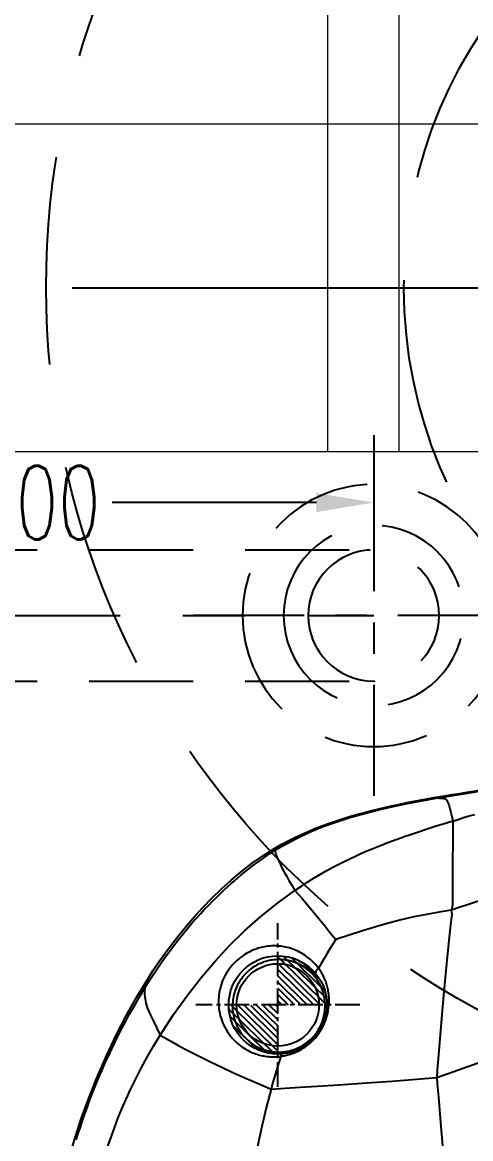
# Model space of a CAD drawing. Header units: inches. Extents: x 133169 to 134399, y -43543 to -42673.
# Drawn here: x 134123.1 to 134150.4, y -42972.2 to -42904.1 of the extents above; entities that cross this region are included whole.
import ezdxf

# ---------------------------------------------------------------- set-up
doc = ezdxf.new("R2010")
doc.units = ezdxf.units.IN
doc.header["$LTSCALE"] = 2
doc.header["$MEASUREMENT"] = 0
doc.header["$PDMODE"] = 3
doc.header["$PDSIZE"] = 0.3125
for name, pattern in [('ACAD_ISO08W100', [36, 24, -3, 6, -3]), ('CENTER', [50.8, 31.75, -6.35, 6.35, -6.35]), ('CENTER2', [1.125, 0.75, -0.125, 0.125, -0.125]), ('DASHED', [0.75, 0.5, -0.25]), ('HIDDEN', [9.525, 6.35, -3.175])]:
    doc.linetypes.add(name, pattern=pattern)
doc.layers.get('0').update_dxf_attribs({"linetype": 'CONTINUOUS'})
doc.layers.get('Defpoints').update_dxf_attribs({"linetype": 'CONTINUOUS'})
for name, color, linetype in [('CAV-COR', 1, 'CONTINUOUS'), ('CL', 1, 'ACAD_ISO08W100'), ('PIN', 4, 'CONTINUOUS'), ('wr2', 41, 'DASHED')]:
    doc.layers.add(name, color=color, linetype=linetype)
doc.layers.add('dim', color=3, linetype='CONTINUOUS', lineweight=15)
doc.layers.add('枕位', color=75, linetype='CONTINUOUS', lineweight=15)
doc.styles.get("Standard").update_dxf_attribs({"font": 'txt.shx', "width": 0.67})
doc.dimstyles.new('2.00', dxfattribs={"dimtxt": 4.5, "dimasz": 3.5, "dimexe": 0.666, "dimexo": 0.626, "dimgap": 1, "dimtad": 0, "dimzin": 0, "dimdsep": 46, "dimtxsty": 'Standard', "dimcen": 0.09, "dimclrd": 3, "dimclre": 3, "dimclrt": 7, "dimazin": 0, "dimtfac": 1, "dimtofl": 0, "dimtmove": 0, "dimatfit": 0, "dimfxl": 0, "dimtolj": 1, "dimtzin": 0, "dimarcsym": 0})

# ---------------------------------------------------------------- blocks, each defined once
blk = doc.blocks.new('20160906.172418')
at = {"layer": 'wr2', "linetype": 'CENTER', "ltscale": 0.15}
for p, q in [((0, -11), (0, 11)), ((11, 0), (-11, 0))]:
    blk.add_line(p, q, dxfattribs=at)
at = {"layer": 'wr2', "linetype": 'HIDDEN', "ltscale": 0.5}
for radius in [8, 5.5, 4]:
    blk.add_circle((0, 0), radius, dxfattribs=at)
blk = doc.blocks.new('20160906.181124')
at = {"layer": 'wr2', "linetype": 'HIDDEN', "ltscale": 0.5}
for p, q in [((0, 4), (65, 4)), ((0, -4), (65, -4))]:
    blk.add_line(p, q, dxfattribs=at)
at = {"layer": 'wr2', "linetype": 'CENTER', "ltscale": 0.3}
blk.add_line((0, 0), (65, 0), dxfattribs=at)
at = {"layer": 'wr2', "linetype": 'ByBlock', "xscale": -1, "rotation": 180}
blk.add_blockref('20160906.172418', (65, 0), dxfattribs=at)
blk = doc.blocks.new('*D34820')
at = {"layer": 'Defpoints', "color": 0}
for p in [(134099.511, -42930.677), (134144.511, -42932.306), (134144.511, -42933.414)]:
    blk.add_point(p, dxfattribs=at)
at = {"layer": 'dim', "color": 3, "linetype": 'ByBlock', "lineweight": -2}
for p, q in [((134099.511, -42931.303), (134099.511, -42934.08)), ((134144.511, -42932.932), (134144.511, -42934.08)), ((134103.011, -42933.414), (134115.484, -42933.414)), ((134141.011, -42933.414), (134128.539, -42933.414))]:
    blk.add_line(p, q, dxfattribs=at)
at = {"layer": 'dim', "color": 3, "linetype": 'ByBlock'}
for points in [[(134103.011, -42932.83), (134103.011, -42933.997), (134099.511, -42933.414)], [(134141.011, -42933.997), (134141.011, -42932.83), (134144.511, -42933.414)]]:
    blk.add_solid(points, dxfattribs=at)
at = {"layer": 'dim', "color": 7, "linetype": 'ByBlock', "insert": (134122.011, -42933.414), "char_height": 4.5, "attachment_point": 5}
blk.add_mtext('\\A1;45.00', dxfattribs=at)

msp = doc.modelspace()

# ---------------------------------------------------------------- hatches: boundary and pattern name
at = {"layer": 'PIN', "linetype": 'Continuous'}
h = msp.add_hatch(dxfattribs=at)
h.set_pattern_fill('ANSI31', color=256, scale=2.181818, angle=270.5, style=0)
h.set_pattern_definition([(315.5, (133914.58738, -42950.49586), (0.19115707, 0.19452285), [])])
h.paths.add_polyline_path([(134138.658, -42964.075), (134141.658, -42964.049, 0.414214), (134138.632, -42961.075)])
h.paths.add_polyline_path([(134138.685, -42967.075), (134138.658, -42964.075), (134135.659, -42964.101, 0.414214)])

# ---------------------------------------------------------------- linework, layer by layer
at = {"color": 8, "linetype": 'HIDDEN'}
for radius in [50, 28.15]:
    msp.add_circle((134174.511, -42920.306), radius, dxfattribs=at)
at = {"layer": 'CAV-COR', "linetype": 'ByBlock'}
for p, q in [((134148.615, -42951.348), (134149.325, -42951.232)), ((134148.716, -42951.385), (134150.352, -42951.125)), ((134146.679, -42951.757), (134148.42, -42951.435)), ((134148.42, -42951.435), (134148.716, -42951.385)), ((134147.187, -42953.521), (134147.89, -42953.29)), ((134149.339, -42952.859), (134149.322, -42956.58)), ((134146.688, -42953.69), (134147.187, -42953.521)), ((134140.156, -42957.603), (134141.234, -42958.897)), ((134149.182, -42959.363), (134149.081, -42960.319)), ((134143.835, -42959.544), (134142.205, -42960.072)), ((134149.081, -42960.319), (134148.912, -42961.968)), ((134148.912, -42961.968), (134148.768, -42963.482)), ((134148.768, -42963.482), (134148.704, -42964.194)), ((134131.472, -42965.914), (134132.162, -42966.313)), ((134148.356, -42968.503), (134149.972, -42967.929)), ((134140.031, -42969.099), (134142.076, -42968.972)), ((134148.463, -42969.706), (134148.615, -42971.488)), ((134148.615, -42971.488), (134148.877, -42974.646))]:
    msp.add_line(p, q, dxfattribs=at)
for points in [[(134149.325, -42951.232), (134149.775, -42951.16), (134150.332, -42951.075), (134150.874, -42950.996), (134151.4, -42950.923)], [(134150.352, -42951.125), (134150.706, -42951.07), (134151.069, -42951.016), (134151.442, -42950.965)], [(134143.959, -42952.387), (134144.88, -42952.151), (134145.791, -42951.943), (134146.679, -42951.757)], [(134144.011, -42952.309), (134144.311, -42952.23), (134144.738, -42952.123), (134145.165, -42952.022), (134145.593, -42951.925), (134146.021, -42951.833), (134146.451, -42951.744), (134146.881, -42951.66), (134147.312, -42951.579), (134147.745, -42951.499)], [(134147.745, -42951.499), (134148.18, -42951.422), (134148.615, -42951.348)], [(134148.472, -42951.41), (134148.446, -42951.419), (134148.427, -42951.428), (134148.42, -42951.435)], [(134148.42, -42951.435), (134148.437, -42951.44), (134148.475, -42951.444), (134148.516, -42951.446)], [(134148.615, -42951.348), (134148.594, -42951.358), (134148.572, -42951.373), (134148.55, -42951.385), (134148.526, -42951.394), (134148.472, -42951.41)], [(134148.516, -42951.446), (134148.624, -42951.454), (134148.661, -42951.458), (134148.699, -42951.462), (134148.738, -42951.464), (134148.778, -42951.466), (134148.819, -42951.469), (134148.862, -42951.481), (134148.907, -42951.508), (134148.954, -42951.559), (134149.004, -42951.643), (134149.056, -42951.765), (134149.11, -42951.922), (134149.164, -42952.111), (134149.22, -42952.329), (134149.279, -42952.578), (134149.339, -42952.859)], [(134138.481, -42954.632), (134139.143, -42954.255), (134139.846, -42953.889), (134140.589, -42953.538), (134141.375, -42953.21), (134142.205, -42952.912), (134143.064, -42952.64), (134143.959, -42952.387)], [(134138.512, -42954.485), (134138.899, -42954.265), (134139.292, -42954.055), (134139.691, -42953.855), (134140.096, -42953.665), (134140.506, -42953.484), (134140.92, -42953.312), (134141.338, -42953.149), (134141.759, -42952.995), (134142.181, -42952.85), (134142.606, -42952.712), (134143.032, -42952.583), (134143.458, -42952.46), (134143.885, -42952.342), (134144.011, -42952.309)], [(134149.339, -42952.859), (134149.66, -42952.747), (134149.992, -42952.642), (134150.334, -42952.541), (134150.682, -42952.442)], [(134147.89, -42953.29), (134148.33, -42953.147), (134148.541, -42953.08), (134148.748, -42953.015), (134148.949, -42952.956), (134149.146, -42952.903), (134149.339, -42952.859)], [(134139.696, -42957.093), (134140.099, -42956.82), (134140.495, -42956.56), (134140.886, -42956.315), (134141.271, -42956.084), (134141.649, -42955.868), (134142.022, -42955.666), (134142.388, -42955.478), (134142.747, -42955.3), (134143.096, -42955.13), (134143.437, -42954.97), (134143.77, -42954.82), (134144.096, -42954.679), (134144.414, -42954.546), (134144.724, -42954.42), (134145.026, -42954.3), (134145.32, -42954.186), (134145.607, -42954.076), (134145.888, -42953.972), (134146.161, -42953.873), (134146.428, -42953.779), (134146.688, -42953.69)], [(134166.449, -42954.032), (134164.241, -42954.409), (134162.104, -42954.811), (134160.042, -42955.259), (134158.051, -42955.731), (134156.135, -42956.222), (134154.294, -42956.721), (134152.534, -42957.234), (134150.854, -42957.762), (134149.249, -42958.285)], [(134130.549, -42963.025), (134130.772, -42962.664), (134131.003, -42962.299), (134131.246, -42961.93), (134131.503, -42961.556), (134131.769, -42961.179), (134132.04, -42960.808), (134132.316, -42960.443), (134132.596, -42960.085), (134132.874, -42959.74), (134133.148, -42959.409), (134133.418, -42959.092), (134133.682, -42958.791), (134133.939, -42958.507), (134134.191, -42958.239), (134134.437, -42957.984), (134134.678, -42957.741), (134134.91, -42957.508), (134135.138, -42957.285), (134135.36, -42957.072), (134135.579, -42956.87), (134135.794, -42956.678), (134136.004, -42956.495), (134136.209, -42956.321), (134136.409, -42956.153), (134136.605, -42955.993), (134136.796, -42955.84), (134136.983, -42955.693), (134137.167, -42955.554), (134137.346, -42955.42), (134137.522, -42955.292), (134137.693, -42955.169), (134137.86, -42955.051), (134138.022, -42954.938), (134138.181, -42954.83), (134138.333, -42954.728), (134138.481, -42954.632)], [(134130.736, -42962.456), (134131.051, -42961.959), (134131.397, -42961.445), (134131.774, -42960.916), (134132.185, -42960.367), (134132.627, -42959.801), (134133.096, -42959.234), (134133.59, -42958.667), (134134.111, -42958.098), (134134.657, -42957.539), (134135.224, -42956.99), (134135.817, -42956.45), (134136.442, -42955.928), (134137.1, -42955.428), (134137.79, -42954.947), (134138.512, -42954.485)], [(134138.512, -42954.485), (134138.503, -42954.502), (134138.498, -42954.519), (134138.485, -42954.541), (134138.472, -42954.57), (134138.47, -42954.601), (134138.481, -42954.632)], [(134138.481, -42954.632), (134138.489, -42954.678), (134138.499, -42954.74), (134138.525, -42954.806), (134138.557, -42954.883), (134138.588, -42954.981), (134138.624, -42955.097), (134138.679, -42955.224), (134138.751, -42955.368), (134138.933, -42955.743)], [(134138.933, -42955.743), (134139.05, -42955.963), (134139.188, -42956.204), (134139.338, -42956.474), (134139.506, -42956.77), (134139.696, -42957.093)], [(134149.322, -42956.58), (134149.321, -42957.082), (134149.32, -42957.202), (134149.317, -42957.435)], [(134131.472, -42965.914), (134132.289, -42964.657), (134133.136, -42963.482), (134133.997, -42962.384), (134134.852, -42961.374), (134135.711, -42960.438), (134136.625, -42959.546), (134137.609, -42958.689), (134138.635, -42957.873), (134139.696, -42957.093)], [(134139.696, -42957.093), (134139.931, -42957.326), (134140.156, -42957.603)], [(134149.317, -42957.435), (134149.316, -42957.547), (134149.318, -42957.658)], [(134149.318, -42957.658), (134149.323, -42957.872), (134149.322, -42957.976), (134149.311, -42958.08), (134149.288, -42958.183), (134149.249, -42958.285)], [(134149.249, -42958.285), (134148.5, -42958.404), (134147.738, -42958.546), (134146.969, -42958.704), (134146.196, -42958.881), (134145.42, -42959.081), (134144.635, -42959.303), (134143.835, -42959.544)], [(134149.249, -42958.285), (134149.27, -42958.416), (134149.273, -42958.556), (134149.263, -42958.706), (134149.244, -42958.862), (134149.222, -42959.024), (134149.202, -42959.191), (134149.182, -42959.363)], [(134141.234, -42958.897), (134141.54, -42959.271), (134141.851, -42959.671), (134142.205, -42960.072)], [(134142.205, -42960.072), (134142.02, -42960.362), (134141.837, -42960.653), (134141.658, -42960.947), (134141.483, -42961.242), (134141.312, -42961.54), (134141.145, -42961.839)], [(134138.374, -42960.473), (134138.263, -42960.477), (134138.155, -42960.485), (134138.049, -42960.496), (134137.946, -42960.51), (134137.845, -42960.527), (134137.747, -42960.546), (134137.65, -42960.568), (134137.555, -42960.593), (134137.461, -42960.62), (134137.368, -42960.65), (134137.276, -42960.683), (134137.183, -42960.719), (134137.09, -42960.758), (134136.996, -42960.8), (134136.9, -42960.848), (134136.802, -42960.9), (134136.702, -42960.957), (134136.599, -42961.021), (134136.493, -42961.093), (134136.384, -42961.172), (134136.272, -42961.261), (134136.156, -42961.363), (134136.036, -42961.476), (134135.919, -42961.6), (134135.801, -42961.738), (134135.686, -42961.888), (134135.581, -42962.04), (134135.488, -42962.192), (134135.405, -42962.346), (134135.332, -42962.498), (134135.27, -42962.645), (134135.217, -42962.79), (134135.173, -42962.931), (134135.136, -42963.068), (134135.106, -42963.202), (134135.082, -42963.334), (134135.063, -42963.466), (134135.049, -42963.596), (134135.041, -42963.729), (134135.038, -42963.864), (134135.04, -42964.002), (134135.048, -42964.142), (134135.062, -42964.285), (134135.083, -42964.431), (134135.111, -42964.579), (134135.147, -42964.73), (134135.191, -42964.882), (134135.243, -42965.033), (134135.303, -42965.184), (134135.371, -42965.335), (134135.446, -42965.482), (134135.527, -42965.623), (134135.614, -42965.759), (134135.705, -42965.887), (134135.798, -42966.006), (134135.893, -42966.117), (134135.989, -42966.221), (134136.085, -42966.316), (134136.181, -42966.404), (134136.278, -42966.486), (134136.374, -42966.561), (134136.47, -42966.631), (134136.566, -42966.696), (134136.661, -42966.756), (134136.756, -42966.811), (134136.849, -42966.861), (134136.942, -42966.908), (134137.033, -42966.95), (134137.124, -42966.989), (134137.214, -42967.024), (134137.302, -42967.056), (134137.39, -42967.085), (134137.476, -42967.111), (134137.561, -42967.134), (134137.645, -42967.154), (134137.728, -42967.173), (134137.81, -42967.188), (134137.891, -42967.201), (134137.97, -42967.213), (134138.048, -42967.222), (134138.125, -42967.229), (134138.201, -42967.235), (134138.275, -42967.238), (134138.349, -42967.24)], [(134141.145, -42961.839), (134141.042, -42961.709), (134140.94, -42961.589), (134140.837, -42961.478), (134140.733, -42961.375), (134140.627, -42961.28), (134140.521, -42961.192), (134140.415, -42961.11), (134140.307, -42961.036), (134140.201, -42960.968), (134140.095, -42960.905), (134139.99, -42960.848), (134139.885, -42960.796), (134139.78, -42960.748), (134139.675, -42960.705), (134139.571, -42960.666), (134139.465, -42960.63), (134139.36, -42960.599), (134139.256, -42960.572), (134139.152, -42960.548), (134139.049, -42960.527), (134138.948, -42960.51), (134138.848, -42960.497), (134138.75, -42960.486), (134138.653, -42960.478), (134138.559, -42960.474), (134138.465, -42960.472), (134138.374, -42960.473)], [(134138.658, -42961.304), (134138.566, -42961.308), (134138.476, -42961.314), (134138.388, -42961.324), (134138.303, -42961.335), (134138.219, -42961.349), (134138.138, -42961.365), (134138.058, -42961.383), (134137.979, -42961.403), (134137.902, -42961.426), (134137.825, -42961.45), (134137.749, -42961.477), (134137.672, -42961.507), (134137.595, -42961.539), (134137.517, -42961.574), (134137.438, -42961.613), (134137.357, -42961.656), (134137.275, -42961.703), (134137.19, -42961.756), (134137.102, -42961.815), (134137.012, -42961.881), (134136.919, -42961.955), (134136.823, -42962.039), (134136.724, -42962.132), (134136.627, -42962.235), (134136.529, -42962.349), (134136.434, -42962.473), (134136.347, -42962.599), (134136.27, -42962.726), (134136.201, -42962.854), (134136.14, -42962.981), (134136.089, -42963.104), (134136.044, -42963.224), (134136.007, -42963.342), (134135.976, -42963.457), (134135.951, -42963.568), (134135.93, -42963.679), (134135.915, -42963.789), (134135.903, -42963.897), (134135.896, -42964.007), (134135.893, -42964.12), (134135.895, -42964.234), (134135.901, -42964.35), (134135.913, -42964.47), (134135.93, -42964.591), (134135.953, -42964.715), (134135.982, -42964.841), (134136.018, -42964.968), (134136.061, -42965.095), (134136.11, -42965.222), (134136.166, -42965.349), (134136.228, -42965.471), (134136.296, -42965.59), (134136.368, -42965.704), (134136.444, -42965.811), (134136.521, -42965.911), (134136.6, -42966.005), (134136.68, -42966.091), (134136.761, -42966.171), (134136.841, -42966.245), (134136.921, -42966.314), (134137.002, -42966.378), (134137.082, -42966.437), (134137.162, -42966.491), (134137.242, -42966.542), (134137.321, -42966.588), (134137.4, -42966.631), (134137.477, -42966.67), (134137.554, -42966.706), (134137.63, -42966.739), (134137.706, -42966.769), (134137.78, -42966.797), (134137.854, -42966.821), (134137.926, -42966.843), (134137.998, -42966.863), (134138.068, -42966.881), (134138.138, -42966.896), (134138.207, -42966.909), (134138.275, -42966.921), (134138.341, -42966.931), (134138.407, -42966.939), (134138.471, -42966.945), (134138.535, -42966.95), (134138.597, -42966.953), (134138.658, -42966.955)], [(134140.988, -42962.443), (134140.904, -42962.334), (134140.817, -42962.234), (134140.728, -42962.14), (134140.639, -42962.054), (134140.55, -42961.975), (134140.46, -42961.902), (134140.369, -42961.834), (134140.279, -42961.772), (134140.189, -42961.715), (134140.1, -42961.663), (134140.012, -42961.615), (134139.923, -42961.572), (134139.834, -42961.532), (134139.746, -42961.496), (134139.658, -42961.463), (134139.569, -42961.434), (134139.482, -42961.408), (134139.394, -42961.385), (134139.308, -42961.365), (134139.222, -42961.348), (134139.138, -42961.334), (134139.054, -42961.323), (134138.972, -42961.315), (134138.892, -42961.309), (134138.812, -42961.305), (134138.735, -42961.304), (134138.658, -42961.304)], [(134138.846, -42967.21), (134138.909, -42967.201), (134138.975, -42967.19), (134139.044, -42967.177), (134139.116, -42967.163), (134139.191, -42967.146), (134139.268, -42967.126), (134139.35, -42967.104), (134139.434, -42967.078), (134139.521, -42967.049), (134139.613, -42967.015), (134139.707, -42966.978), (134139.805, -42966.935), (134139.906, -42966.887), (134140.011, -42966.833), (134140.118, -42966.771), (134140.229, -42966.703), (134140.343, -42966.627), (134140.459, -42966.541), (134140.577, -42966.445), (134140.697, -42966.34), (134140.816, -42966.223), (134140.935, -42966.095), (134141.053, -42965.955), (134141.164, -42965.805), (134141.271, -42965.643), (134141.371, -42965.471), (134141.46, -42965.296), (134141.538, -42965.118), (134141.605, -42964.937), (134141.66, -42964.762), (134141.704, -42964.594), (134141.736, -42964.432), (134141.761, -42964.278), (134141.777, -42964.133), (134141.786, -42963.996), (134141.79, -42963.868), (134141.79, -42963.748), (134141.785, -42963.636), (134141.777, -42963.531), (134141.767, -42963.432), (134141.755, -42963.34), (134141.74, -42963.252), (134141.725, -42963.168), (134141.708, -42963.088), (134141.69, -42963.011), (134141.671, -42962.936), (134141.65, -42962.864), (134141.628, -42962.793), (134141.605, -42962.723), (134141.581, -42962.654), (134141.555, -42962.586), (134141.528, -42962.519), (134141.5, -42962.452), (134141.47, -42962.386), (134141.439, -42962.322), (134141.407, -42962.258), (134141.373, -42962.195), (134141.338, -42962.133), (134141.301, -42962.072), (134141.264, -42962.012), (134141.225, -42961.953), (134141.185, -42961.895), (134141.145, -42961.839)], [(134141.145, -42961.839), (134141.082, -42961.895), (134141.029, -42961.958), (134140.986, -42962.027), (134140.954, -42962.099), (134140.935, -42962.173), (134140.929, -42962.246), (134140.936, -42962.317), (134140.956, -42962.383), (134140.988, -42962.443)], [(134125.842, -42973.673), (134126.245, -42972.306), (134126.684, -42970.969), (134127.159, -42969.661), (134127.669, -42968.383), (134128.216, -42967.133), (134128.796, -42965.916), (134129.409, -42964.731), (134130.056, -42963.577), (134130.736, -42962.456)], [(134130.736, -42962.456), (134130.693, -42962.547), (134130.651, -42962.637), (134130.617, -42962.729), (134130.589, -42962.825), (134130.565, -42962.923), (134130.549, -42963.025)], [(134139.075, -42966.932), (134139.128, -42966.925), (134139.184, -42966.916), (134139.242, -42966.905), (134139.303, -42966.893), (134139.366, -42966.879), (134139.431, -42966.862), (134139.5, -42966.844), (134139.571, -42966.822), (134139.645, -42966.797), (134139.722, -42966.769), (134139.801, -42966.738), (134139.883, -42966.702), (134139.969, -42966.661), (134140.057, -42966.616), (134140.147, -42966.565), (134140.241, -42966.508), (134140.336, -42966.444), (134140.434, -42966.372), (134140.534, -42966.292), (134140.634, -42966.204), (134140.735, -42966.106), (134140.835, -42965.999), (134140.934, -42965.881), (134141.028, -42965.755), (134141.118, -42965.619), (134141.202, -42965.476), (134141.276, -42965.329), (134141.341, -42965.18), (134141.397, -42965.029), (134141.442, -42964.883), (134141.477, -42964.742), (134141.504, -42964.607), (134141.523, -42964.479), (134141.536, -42964.358), (134141.543, -42964.244), (134141.545, -42964.137), (134141.544, -42964.037), (134141.539, -42963.944), (134141.532, -42963.856), (134141.523, -42963.773), (134141.512, -42963.696), (134141.5, -42963.622), (134141.486, -42963.552), (134141.472, -42963.485), (134141.456, -42963.421), (134141.439, -42963.358), (134141.421, -42963.298), (134141.402, -42963.239), (134141.382, -42963.18), (134141.361, -42963.123), (134141.339, -42963.067), (134141.315, -42963.01), (134141.291, -42962.955), (134141.265, -42962.9), (134141.238, -42962.846), (134141.21, -42962.792), (134141.181, -42962.74), (134141.151, -42962.688), (134141.12, -42962.637), (134141.089, -42962.587), (134141.056, -42962.538), (134141.022, -42962.49), (134140.988, -42962.443)], [(134126.352, -42972.299), (134126.475, -42971.918), (134126.604, -42971.528), (134126.74, -42971.127), (134126.882, -42970.717), (134127.031, -42970.299), (134127.188, -42969.872), (134127.354, -42969.438), (134127.528, -42968.998), (134127.712, -42968.552), (134127.906, -42968.101), (134128.105, -42967.651), (134128.312, -42967.203), (134128.523, -42966.756), (134128.735, -42966.317), (134128.949, -42965.886), (134129.165, -42965.464), (134129.379, -42965.058), (134129.592, -42964.668), (134129.8, -42964.293), (134130.001, -42963.939), (134130.191, -42963.611), (134130.374, -42963.306), (134130.549, -42963.025)], [(134130.549, -42963.025), (134130.527, -42963.224), (134130.528, -42963.448), (134130.551, -42963.693), (134130.608, -42963.976), (134130.712, -42964.3), (134130.864, -42964.657), (134131.044, -42965.032), (134131.258, -42965.442), (134131.472, -42965.914)], [(134148.704, -42964.194), (134148.421, -42967.581), (134148.379, -42968.041), (134148.356, -42968.503)], [(134149.972, -42967.929), (134150.824, -42967.633), (134151.702, -42967.334), (134152.61, -42967.035), (134153.553, -42966.736), (134154.53, -42966.439), (134155.544, -42966.146), (134156.598, -42965.855), (134157.693, -42965.57), (134158.827, -42965.289), (134160.004, -42965.009), (134161.229, -42964.739), (134162.5, -42964.481), (134163.815, -42964.234)], [(134128.284, -42972.689), (134128.475, -42972.145), (134128.68, -42971.585), (134128.901, -42971.011), (134129.14, -42970.423), (134129.401, -42969.821), (134129.685, -42969.205), (134129.991, -42968.576), (134130.32, -42967.93), (134130.677, -42967.271), (134131.061, -42966.599), (134131.472, -42965.914)], [(134132.162, -42966.313), (134132.564, -42966.534), (134133.003, -42966.769), (134133.485, -42967.017), (134134.013, -42967.282), (134134.594, -42967.566), (134135.234, -42967.87), (134135.92, -42968.189), (134136.648, -42968.516), (134137.421, -42968.858), (134138.244, -42969.211)], [(134138.658, -42966.955), (134138.707, -42966.955), (134138.756, -42966.955), (134138.803, -42966.954), (134138.85, -42966.952), (134138.896, -42966.949), (134138.942, -42966.946), (134138.987, -42966.942), (134139.031, -42966.937), (134139.075, -42966.932)], [(134138.845, -42967.21), (134138.859, -42967.161), (134138.876, -42967.115), (134138.897, -42967.073), (134138.92, -42967.036), (134138.947, -42967.004), (134138.976, -42966.977), (134139.007, -42966.956), (134139.04, -42966.941), (134139.075, -42966.932)], [(134138.349, -42967.24), (134138.407, -42967.24), (134138.465, -42967.239), (134138.522, -42967.238), (134138.578, -42967.235), (134138.633, -42967.231), (134138.687, -42967.227), (134138.741, -42967.222), (134138.794, -42967.216), (134138.846, -42967.21)], [(134138.846, -42967.21), (134138.743, -42967.533), (134138.641, -42967.86), (134138.442, -42968.526)], [(134138.442, -42968.526), (134138.343, -42968.865), (134138.244, -42969.211)], [(134142.076, -42968.972), (134144.383, -42968.815), (134145.642, -42968.723), (134148.356, -42968.503)], [(134148.356, -42968.503), (134148.381, -42968.897), (134148.422, -42969.296), (134148.463, -42969.706)], [(134138.244, -42969.211), (134137.94, -42970.363), (134137.677, -42971.497), (134137.446, -42972.606), (134137.24, -42973.69), (134137.054, -42974.749), (134136.89, -42975.784), (134136.745, -42976.797)], [(134138.244, -42969.211), (134139.105, -42969.16), (134140.031, -42969.099)]]:
    msp.add_lwpolyline(points, dxfattribs=at)
msp.add_circle((134138.658, -42964.075), 2.513, dxfattribs=at)
at = {"layer": 'CL', "color": 7, "linetype": 'CENTER', "ltscale": 0.5}
msp.add_line((134024.511, -42920.306), (134324.511, -42920.306), dxfattribs=at)
at = {"layer": 'PIN', "linetype": 'CENTER2'}
for p, q in [((134138.658, -42969.075), (134138.658, -42959.075)), ((134143.658, -42964.075), (134133.658, -42964.075))]:
    msp.add_line(p, q, dxfattribs=at)
at = {"layer": 'PIN', "linetype": 'Continuous'}
msp.add_circle((134138.658, -42964.075), 3, dxfattribs=at)
at = {"layer": '枕位', "linetype": 'ByBlock'}
for p, q in [((134146.07, -42930.306), (134146.07, -42889.94)), ((134141.686, -42899.922), (134141.686, -42930.306)), ((134099.511, -42910.306), (134158.066, -42910.306)), ((134099.511, -42930.306), (134158.066, -42930.306))]:
    msp.add_line(p, q, dxfattribs=at)

# ---------------------------------------------------------------- block references
at = {"layer": 'wr2', "linetype": 'ByBlock'}
msp.add_blockref('20160906.181124', (134079.511, -42940.306), dxfattribs=at)

# ---------------------------------------------------------------- dimensions: what is measured, and where the dimension line sits
at = {"layer": 'dim', "linetype": 'ByBlock'}
dim = msp.add_linear_dim(base=(134144.511, -42933.414), p1=(134099.511, -42930.677), p2=(134144.511, -42932.306), dimstyle='2.00', dxfattribs=at)
dim.commit()
dim.dimension.update_dxf_attribs({"geometry": '*D34820', "text_midpoint": (134122.011, -42933.414), "dimtype": 160})

doc.saveas('drawing.dxf')
